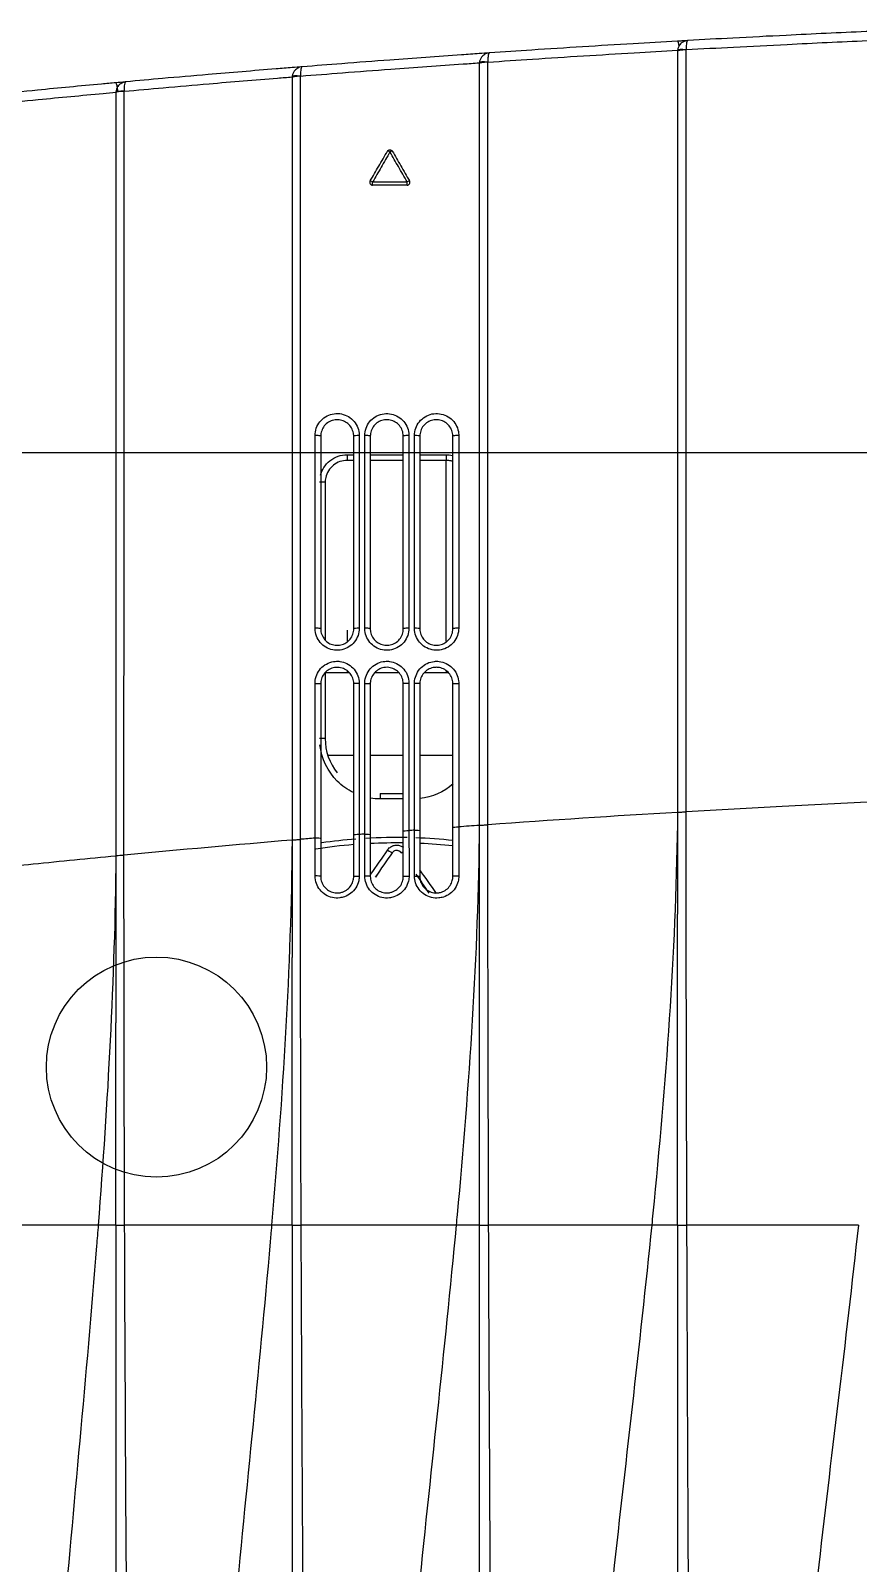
# Model space of a CAD drawing. Header units: millimetres. Extents: x 0 to 460316, y -63250 to 103204.
# Drawn here: x 222176 to 222251.2, y 90769.8 to 90909.1 of the extents above; entities that cross this region are included whole.
import ezdxf
from ezdxf.enums import TextEntityAlignment as Align

# ---------------------------------------------------------------- set-up
doc = ezdxf.new("R2010")
doc.units = ezdxf.units.MM
doc.header["$LTSCALE"] = 25
doc.linetypes.add('HIDDEN', pattern=[9.525, 6.35, -3.175])
for name, color, linetype in [('ac-Ref', 8, 'Continuous'), ('FORM(YOURNAME)-11', 1, 'Continuous'), ('도면층8', 8, 'Continuous')]:
    doc.layers.add(name, color=color, linetype=linetype)
doc.styles.add('YOURNAME', font='HY울릉도M.TTF')

# ---------------------------------------------------------------- blocks, each defined once
blk = doc.blocks.new('*U374')
at = {"color": 8}
for p, q in [((67.44, 103.1), (67.44, 106.1)), ((57.11, 105.5), (40.66, 105.5)), ((59.79, 105.5), (59.94, 105.5)), ((59.94, 103.51), (59.94, 105.68)), ((59.94, 99.02), (59.94, 101.18)), ((67.44, 98.6), (67.44, 101.6)), ((76.32, 101.41), (76.32, 101.41)), ((76.32, 100.59), (76.32, 100.59)), ((56.09, 96.5), (57.14, 96.5)), ((59.79, 96.5), (59.94, 96.5)), ((59.94, 94.5), (59.94, 96.69)), ((67.44, 94.76), (67.44, 97.1)), ((5.89, 91.5), (5.89, 91.5)), ((7.26, 75.5), (7.26, 75.5))]:
    blk.add_line(p, q, dxfattribs=at)
at = {"color": 1, "linetype": 'HIDDEN'}
blk.add_lwpolyline([(1479.94, 484.99), (1479.94, 14.99), (39.94, 14.99), (39.94, 484.99)], close=True, dxfattribs=at)
at = {"color": 8, "ltscale": 5}
blk.add_circle((95.79, 79.18), 10, dxfattribs=at)
at = {"color": 8}
for centre, start, end in [((15.4, 101.95), 0, 120), ((15.4, 98.81), 240, 0)]:
    blk.add_arc(centre, 0.25, start, end, dxfattribs=at)
at = {"color": 8, "extrusion": (0, 0, -1)}
blk.add_arc((-12.68, 100.38), 0.25, 300, 60, dxfattribs=at)
at = {"color": 8}
for centre, major_axis, ratio, start_param, end_param in [((3.49, 127.3), (0.096, 0.794), 0.175481, 1.613044, 3.142228), ((3.51, 127.3), (0, -0.8), 0.179084, 4.733363, 6.283185), ((4.61, 109.3), (0.081, 0.796), 0.16865, 1.619684, 3.142132), ((4.63, 109.3), (0, -0.8), 0.172581, 4.743891, 6.283185), ((38.46, 106.6), (0, -0.5), 0.120491, 4.644768, 6.283185), ((55.96, 106.6), (0, -0.5), 0.102549, 4.642806, 6.283185), ((40.16, 105.5), (-0.5, 0), 0.00112, 1.53589, 3.141593), ((77.46, 101), (70.96, 49.99), 0.017143, 1.522775, 1.553151), ((38.46, 102.6), (0, -0.5), 0.120705, 3.141593, 4.677658), ((55.96, 102.6), (0, -0.5), 0.103019, 3.141593, 4.676553), ((77.75, 100.59), (70.96, 49.48), 0.017199, 1.527422, 1.551665), ((78.31, 101), (70.25, 48.99), 0.017199, 1.535103, 1.559588), ((15.4, 101.95), (0.125, -0.217), 0.116328, 3.141593, 4.612423), ((15.4, 101.95), (-0.25, 0), 0.028883, 3.141593, 4.863098), ((38.46, 102.1), (0, -0.5), 0.120719, 4.68176, 6.283185), ((55.96, 102.1), (0, -0.5), 0.103065, 4.680761, 6.283185), ((12.68, 100.38), (0.125, -0.217), 0.126402, 3.141593, 4.620752), ((12.68, 100.38), (-0.125, -0.217), 0.14247, 4.775685, 6.283185), ((76.03, 100.18), (0.286, 0.41), 0.038088, 4.71878, 6.25314), ((76.03, 101.82), (-0.286, 0.41), 0.038088, 3.171638, 4.101454), ((77.75, 101.41), (-70.96, 49.48), 0.017199, 1.562687, 1.59367), ((78.31, 101), (-70.25, 48.99), 0.017199, 1.554496, 1.585784), ((71.44, 99.5), (-0.5, 0), 0.00112, 0, 1.53589), ((77.46, 101), (-70.96, 49.99), 0.017143, 1.563014, 1.594553), ((15.4, 98.81), (-0.125, -0.217), 0.132333, 4.784137, 6.283185), ((15.4, 98.81), (0.25, 0), 0.003959, 0, 1.721518), ((38.46, 98.1), (0, -0.5), 0.120738, 3.141593, 4.714524), ((38.46, 97.6), (0, -0.5), 0.120728, 4.718615, 6.283185), ((55.96, 98.1), (0, -0.5), 0.10333, 3.141593, 4.714382), ((55.96, 97.6), (0, 0.5), 0.10335, 1.576989, 3.141593), ((40.16, 96.5), (-0.5, 0), 0.00112, 1.53589, 3.141593), ((38.46, 93.6), (0, 0.5), 0.120552, 0, 1.609749), ((42.66, 94), (0, -0.5), 0.0349, 3.141593, 4.713595), ((55.96, 93.6), (0, -0.5), 0.103408, 3.141593, 4.75217), ((65.94, 94), (0, -0.5), 0.0349, 3.141593, 4.713595), ((5.87, 92.3), (0.067, 0.797), 0.161273, 1.629867, 3.14204), ((5.89, 92.3), (0, -0.8), 0.165536, 4.757669, 6.283185), ((7.25, 76.3), (0.052, 0.798), 0.150698, 1.642644, 3.141934), ((7.26, 76.3), (0, -0.8), 0.154906, 4.774382, 6.283185)]:
    blk.add_ellipse(centre, major_axis=major_axis, ratio=ratio, start_param=start_param, end_param=end_param, dxfattribs=at)
for points, degree, knots in [([(1.62, 145.5), (1.62, 145.5), (1.62, 145.5), (1.64, 144.87), (1.67, 144.25), (1.81, 141.21), (1.92, 138.79), (2.12, 134.75), (2.2, 133.14), (2.36, 130.16), (2.44, 128.8), (2.51, 127.44)], 3, [0, 0, 0, 0, 0.000003, 0.000003, 0.104408, 0.104408, 0.506463, 0.506463, 0.77438, 0.77438, 1, 1, 1, 1]), ([(3.34, 127.28), (3.26, 128.72), (3.18, 130.15), (3.02, 133.2), (2.94, 134.83), (2.74, 138.88), (2.62, 141.31), (2.49, 144.33), (2.46, 144.91), (2.44, 145.5), (2.44, 145.5), (2.44, 145.5)], 3, [0, 0, 0, 0, 0.235564, 0.235564, 0.502554, 0.502554, 0.903218, 0.903218, 0.999997, 0.999997, 1, 1, 1, 1]), ([(71.64, 145.5), (71.78, 142.34), (72.08, 136.27), (72.42, 130.19), (72.59, 127.29)], 3, [0, 0, 0, 0, 0.521593, 1, 1, 1, 1]), ([(110.14, 142.93), (110.14, 141.69), (110.14, 139.2), (110.14, 135.36), (110.14, 131.4), (110.14, 128.71), (110.14, 127.36)], 3, [0, 0, 0, 0, 0.240345, 0.487395, 0.740764, 1, 1, 1, 1]), ([(2.51, 127.44), (2.51, 127.44), (2.51, 127.44), (2.51, 127.43), (2.52, 127.41), (2.56, 127.38), (2.59, 127.37), (2.68, 127.34), (2.76, 127.32), (2.92, 127.3), (2.99, 127.29), (3.16, 127.28), (3.25, 127.28), (3.34, 127.28)], 3, [0, 0, 0, 0, 0.004615, 0.004615, 0.177178, 0.177178, 0.340689, 0.340689, 0.607806, 0.607806, 0.79476, 0.79476, 1, 1, 1, 1]), ([(2.51, 127.44), (2.51, 127.44), (2.51, 127.44), (2.52, 127.36), (2.53, 127.28), (2.58, 127.13), (2.61, 127.06), (2.71, 126.89), (2.79, 126.79), (2.96, 126.66), (3.03, 126.62), (3.2, 126.54), (3.3, 126.52), (3.39, 126.51)], 3, [0, 0, 0, 0, 0.004615, 0.004615, 0.177182, 0.177182, 0.340693, 0.340693, 0.607806, 0.607806, 0.794758, 0.794758, 1, 1, 1, 1]), ([(2.52, 127.44), (2.53, 127.26), (2.54, 127.08), (2.56, 126.76), (2.56, 126.63), (2.57, 126.5), (2.57, 126.5), (2.57, 126.5)], 3, [0, 0, 0, 0, 0.584735, 0.584735, 0.999937, 0.999937, 1, 1, 1, 1]), ([(72.59, 127.29), (61, 127.29), (49.43, 127.28), (26.34, 127.28), (14.81, 127.28), (3.37, 127.28)], 3, [0, 0, 0, 0, 0.5, 0.5, 1, 1, 1, 1]), ([(72.64, 126.5), (72.64, 126.52), (72.63, 126.57), (72.61, 126.88), (72.6, 127.15), (72.59, 127.29)], 3, [0, 0, 0, 0, 0.341178, 0.674287, 1, 1, 1, 1]), ([(192.78, 127.69), (179, 127.69), (165.23, 127.62), (137.68, 127.47), (123.9, 127.4), (110.14, 127.36)], 3, [0, 0, 0, 0, 0.5, 0.5, 1, 1, 1, 1]), ([(110.14, 126.5), (110.14, 126.53), (110.14, 126.59), (110.14, 126.97), (110.14, 127.24), (110.14, 127.36)], 3, [0, 0, 0, 0, 0.391478, 0.72506, 1, 1, 1, 1]), ([(2.57, 126.5), (2.57, 126.5), (2.57, 126.5), (2.65, 125.15), (2.72, 123.81), (2.89, 120.93), (2.99, 119.4), (3.18, 116.33), (3.28, 114.8), (3.46, 111.99), (3.55, 110.71), (3.63, 109.43)], 3, [0, 0, 0, 0, 0.000004, 0.000004, 0.237138, 0.237138, 0.506455, 0.506455, 0.775615, 0.775615, 1, 1, 1, 1]), ([(4.47, 109.28), (4.38, 110.63), (4.29, 111.98), (4.1, 114.87), (4, 116.41), (3.81, 119.5), (3.72, 121.04), (3.55, 123.89), (3.47, 125.2), (3.4, 126.51)], 3, [0, 0, 0, 0, 0.234873, 0.234873, 0.503118, 0.503118, 0.771519, 0.771519, 1, 1, 1, 1]), ([(3.51, 126.5), (14.94, 126.5), (26.45, 126.5), (49.51, 126.5), (61.07, 126.5), (72.64, 126.5)], 3, [0, 0, 0, 0, 0.5, 0.5, 1, 1, 1, 1]), ([(72.64, 126.5), (84.41, 126.39), (96.94, 125.47), (109.42, 124.23), (110.14, 124.16)], 3, [0, 0, 0, 0, 0.941987, 1, 1, 1, 1]), ([(110.14, 124.16), (110.14, 122.99), (110.14, 120.62), (110.14, 116.97), (110.14, 113.2), (110.14, 110.64), (110.14, 109.35)], 3, [0, 0, 0, 0, 0.239883, 0.486718, 0.740192, 1, 1, 1, 1]), ([(3.63, 109.43), (3.63, 109.43), (3.63, 109.43), (3.63, 109.41), (3.65, 109.4), (3.69, 109.37), (3.71, 109.35), (3.81, 109.32), (3.89, 109.3), (4.05, 109.29), (4.12, 109.28), (4.28, 109.27), (4.38, 109.27), (4.47, 109.28)], 3, [0, 0, 0, 0, 0.004597, 0.004597, 0.179593, 0.179593, 0.345083, 0.345083, 0.60954, 0.60954, 0.795855, 0.795855, 1, 1, 1, 1]), ([(3.63, 109.43), (3.63, 109.43), (3.63, 109.43), (3.64, 109.34), (3.66, 109.26), (3.7, 109.11), (3.74, 109.04), (3.84, 108.87), (3.93, 108.78), (4.09, 108.65), (4.17, 108.61), (4.34, 108.54), (4.43, 108.52), (4.53, 108.51)], 3, [0, 0, 0, 0, 0.004597, 0.004597, 0.179597, 0.179597, 0.345088, 0.345088, 0.609538, 0.609538, 0.795853, 0.795853, 1, 1, 1, 1]), ([(73.77, 109.28), (62.17, 109.28), (50.59, 109.28), (27.49, 109.27), (15.95, 109.27), (4.49, 109.27)], 3, [0, 0, 0, 0, 0.5, 0.5, 1, 1, 1, 1]), ([(73.83, 108.5), (73.82, 108.52), (73.82, 108.56), (73.79, 108.87), (73.78, 109.15), (73.77, 109.28)], 3, [0, 0, 0, 0, 0.336576, 0.66963, 1, 1, 1, 1]), ([(194.05, 109.71), (180.07, 109.71), (166.08, 109.64), (138.1, 109.48), (124.11, 109.4), (110.14, 109.35)], 3, [0, 0, 0, 0, 0.5, 0.5, 1, 1, 1, 1]), ([(110.14, 108.5), (110.14, 108.53), (110.14, 108.59), (110.14, 108.97), (110.14, 109.23), (110.14, 109.35)], 3, [0, 0, 0, 0, 0.391619, 0.725197, 1, 1, 1, 1]), ([(3.7, 108.5), (3.7, 108.5), (3.7, 108.5), (3.74, 107.97), (3.78, 107.43), (3.96, 104.72), (4.12, 102.54), (4.39, 98.91), (4.5, 97.46), (4.71, 94.81), (4.8, 93.61), (4.9, 92.42)], 3, [0, 0, 0, 0, 0.000004, 0.000004, 0.099857, 0.099857, 0.50649, 0.50649, 0.77742, 0.77742, 1, 1, 1, 1]), ([(5.74, 92.26), (5.64, 93.53), (5.54, 94.8), (5.33, 97.53), (5.22, 98.99), (4.95, 102.65), (4.79, 104.85), (4.61, 107.52), (4.57, 108.01), (4.54, 108.5), (4.54, 108.5), (4.54, 108.5)], 3, [0, 0, 0, 0, 0.233824, 0.233824, 0.504066, 0.504066, 0.909668, 0.909668, 0.999996, 0.999996, 1, 1, 1, 1]), ([(4.63, 108.5), (16.08, 108.5), (27.6, 108.5), (50.68, 108.5), (62.24, 108.5), (73.83, 108.5)], 3, [0, 0, 0, 0, 0.5, 0.5, 1, 1, 1, 1]), ([(73.83, 108.5), (85.61, 108.39), (97.74, 107.55), (109.83, 106.43), (110.14, 106.4)], 3, [0, 0, 0, 0, 0.974091, 1, 1, 1, 1]), ([(38.4, 102.61), (38.18, 102.61), (37.95, 102.65), (37.52, 102.81), (37.32, 102.92), (36.97, 103.2), (36.82, 103.38), (36.58, 103.77), (36.49, 103.98), (36.4, 104.42), (36.39, 104.66), (36.45, 105.1), (36.52, 105.32), (36.72, 105.72), (36.85, 105.91), (37.17, 106.22), (37.36, 106.35), (37.76, 106.54), (37.98, 106.6), (38.27, 106.63), (38.34, 106.63), (38.4, 106.63)], 3, [0, 0, 0, 0, 0.108501, 0.108501, 0.217078, 0.217078, 0.325752, 0.325752, 0.434077, 0.434077, 0.541746, 0.541746, 0.648671, 0.648671, 0.755015, 0.755015, 0.861181, 0.861181, 0.967704, 0.967704, 1, 1, 1, 1]), ([(38.46, 106.1), (38.41, 106.1), (38.36, 106.09), (38.15, 106.07), (37.98, 106.03), (37.68, 105.89), (37.54, 105.79), (37.3, 105.56), (37.2, 105.42), (37.05, 105.12), (37, 104.95), (36.96, 104.62), (36.96, 104.45), (37.03, 104.12), (37.1, 103.96), (37.28, 103.67), (37.39, 103.54), (37.65, 103.32), (37.81, 103.24), (38.12, 103.13), (38.3, 103.1), (38.46, 103.1)], 3, [0, 0, 0, 0, 0.032428, 0.032428, 0.139186, 0.139186, 0.24526, 0.24526, 0.35125, 0.35125, 0.457712, 0.457712, 0.565001, 0.565001, 0.673185, 0.673185, 0.782019, 0.782019, 0.891004, 0.891004, 1, 1, 1, 1]), ([(38.4, 106.63), (38.74, 106.63), (39.07, 106.63), (40.72, 106.63), (42.05, 106.63), (47.55, 106.63), (51.73, 106.63), (55.91, 106.63)], 3, [0, 0, 0, 0, 0.056756, 0.056756, 0.283781, 0.283781, 1, 1, 1, 1]), ([(40.15, 105.5), (40.15, 105.68), (40.17, 105.87), (40.21, 106.06), (40.22, 106.08), (40.22, 106.1)], 3, [0, 0, 0, 0, 0.90979, 0.90979, 1, 1, 1, 1]), ([(40.76, 106.1), (40.74, 106.05), (40.73, 105.99), (40.68, 105.79), (40.66, 105.65), (40.66, 105.5)], 3, [0, 0, 0, 0, 0.282022, 0.282022, 1, 1, 1, 1]), ([(55.91, 106.63), (56.14, 106.63), (56.37, 106.59), (56.79, 106.44), (56.99, 106.33), (57.35, 106.05), (57.5, 105.87), (57.74, 105.48), (57.82, 105.27), (57.92, 104.83), (57.93, 104.59), (57.87, 104.15), (57.8, 103.93), (57.6, 103.53), (57.47, 103.34), (57.15, 103.03), (56.96, 102.9), (56.56, 102.71), (56.34, 102.65), (56.05, 102.62), (55.98, 102.62), (55.91, 102.62)], 3, [0, 0, 0, 0, 0.108185, 0.108185, 0.216425, 0.216425, 0.325056, 0.325056, 0.433562, 0.433562, 0.541346, 0.541346, 0.64822, 0.64822, 0.754494, 0.754494, 0.860743, 0.860743, 0.967469, 0.967469, 1, 1, 1, 1]), ([(55.96, 103.1), (56.02, 103.1), (56.07, 103.1), (56.29, 103.12), (56.45, 103.17), (56.75, 103.31), (56.89, 103.41), (57.13, 103.64), (57.23, 103.78), (57.38, 104.08), (57.43, 104.24), (57.47, 104.58), (57.47, 104.75), (57.4, 105.08), (57.33, 105.24), (57.15, 105.53), (57.04, 105.66), (56.77, 105.87), (56.62, 105.96), (56.31, 106.07), (56.13, 106.1), (55.96, 106.1)], 3, [0, 0, 0, 0, 0.032628, 0.032628, 0.139536, 0.139536, 0.245702, 0.245702, 0.351641, 0.351641, 0.458067, 0.458067, 0.565498, 0.565498, 0.673919, 0.673919, 0.782769, 0.782769, 0.891417, 0.891417, 1, 1, 1, 1]), ([(60.92, 102.62), (60.84, 102.62), (60.76, 102.62), (60.46, 102.66), (60.24, 102.72), (59.84, 102.92), (59.65, 103.05), (59.33, 103.38), (59.2, 103.57), (59.01, 103.98), (58.95, 104.2), (58.91, 104.57), (58.91, 104.71), (58.95, 105.07), (59.02, 105.3), (59.21, 105.7), (59.35, 105.89), (59.66, 106.2), (59.85, 106.34), (60.25, 106.53), (60.47, 106.59), (60.76, 106.63), (60.84, 106.63), (60.92, 106.63)], 3, [0, 0, 0, 0, 0.036246, 0.036246, 0.144196, 0.144196, 0.252559, 0.252559, 0.361022, 0.361022, 0.469276, 0.469276, 0.536851, 0.536851, 0.643802, 0.643802, 0.750668, 0.750668, 0.857276, 0.857276, 0.963954, 0.963954, 1, 1, 1, 1]), ([(60.96, 106.1), (60.91, 106.1), (60.85, 106.09), (60.63, 106.07), (60.46, 106.02), (60.16, 105.88), (60.02, 105.78), (59.79, 105.54), (59.69, 105.4), (59.54, 105.1), (59.49, 104.93), (59.46, 104.66), (59.46, 104.55), (59.49, 104.28), (59.54, 104.11), (59.68, 103.81), (59.78, 103.67), (60.02, 103.42), (60.16, 103.32), (60.46, 103.18), (60.63, 103.13), (60.85, 103.1), (60.91, 103.1), (60.96, 103.1)], 3, [0, 0, 0, 0, 0.03612, 0.03612, 0.142967, 0.142967, 0.249485, 0.249485, 0.356064, 0.356064, 0.462661, 0.462661, 0.530041, 0.530041, 0.638131, 0.638131, 0.746663, 0.746663, 0.855313, 0.855313, 0.96366, 0.96366, 1, 1, 1, 1]), ([(60.92, 106.63), (61.25, 106.63), (61.58, 106.63), (63.24, 106.63), (64.57, 106.63), (68.58, 106.63), (71.27, 106.63), (73.96, 106.63), (73.96, 106.63), (73.96, 106.63)], 3, [0, 0, 0, 0, 0.076326, 0.076326, 0.381632, 0.381632, 0.999995, 0.999995, 1, 1, 1, 1]), ([(73.96, 106.63), (73.96, 106.63), (73.96, 106.63), (74.3, 106.63), (74.63, 106.63), (76.12, 106.63), (77.27, 106.64), (78.43, 106.64)], 3, [0, 0, 0, 0, 0.000013, 0.000013, 0.223182, 0.223182, 1, 1, 1, 1]), ([(78.43, 106.64), (78.59, 106.64), (78.76, 106.62), (79.14, 106.52), (79.35, 106.43), (79.72, 106.18), (79.89, 106.02), (80.16, 105.66), (80.27, 105.46), (80.38, 105.1), (80.41, 104.96), (80.44, 104.6), (80.43, 104.37), (80.32, 103.93), (80.23, 103.72), (79.98, 103.34), (79.83, 103.17), (79.47, 102.9), (79.27, 102.79), (78.86, 102.65), (78.64, 102.62), (78.43, 102.62)], 3, [0, 0, 0, 0, 0.077851, 0.077851, 0.185317, 0.185317, 0.293315, 0.293315, 0.401647, 0.401647, 0.469766, 0.469766, 0.577002, 0.577002, 0.684259, 0.684259, 0.791133, 0.791133, 0.897844, 0.897844, 1, 1, 1, 1]), ([(78.46, 103.1), (78.62, 103.1), (78.79, 103.12), (79.1, 103.23), (79.25, 103.31), (79.51, 103.51), (79.63, 103.64), (79.81, 103.92), (79.88, 104.08), (79.96, 104.4), (79.97, 104.57), (79.95, 104.85), (79.92, 104.95), (79.84, 105.22), (79.76, 105.37), (79.56, 105.64), (79.43, 105.76), (79.15, 105.94), (78.99, 106.01), (78.71, 106.08), (78.59, 106.1), (78.46, 106.1)], 3, [0, 0, 0, 0, 0.102245, 0.102245, 0.208882, 0.208882, 0.315495, 0.315495, 0.422426, 0.422426, 0.529438, 0.529438, 0.597522, 0.597522, 0.705987, 0.705987, 0.814273, 0.814273, 0.922037, 0.922037, 1, 1, 1, 1]), ([(110.14, 106.4), (110.14, 105.29), (110.14, 103.05), (110.14, 99.58), (110.14, 96), (110.14, 93.56), (110.14, 92.32)], 3, [0, 0, 0, 0, 0.238876, 0.485318, 0.739101, 1, 1, 1, 1]), ([(40.66, 105.5), (40.66, 105.17), (40.66, 104.83), (40.66, 104.03), (40.66, 103.57), (40.66, 103.1)], 3, [0, 0, 0, 0, 0.416195, 0.416195, 1, 1, 1, 1]), ([(12.56, 100.6), (13, 100.85), (13.44, 101.11), (14.35, 101.63), (14.81, 101.9), (15.27, 102.16)], 3, [0, 0, 0, 0, 0.489286, 0.489286, 1, 1, 1, 1]), ([(15.36, 101.96), (14.9, 101.69), (14.43, 101.42), (13.53, 100.9), (13.09, 100.64), (12.64, 100.39)], 3, [0, 0, 0, 0, 0.510714, 0.510714, 1, 1, 1, 1]), ([(15.36, 98.82), (15.36, 99.34), (15.36, 99.86), (15.36, 100.91), (15.36, 101.43), (15.36, 101.96)], 3, [0, 0, 0, 0, 0.50116, 0.50116, 1, 1, 1, 1]), ([(15.65, 101.95), (15.65, 101.43), (15.65, 100.91), (15.65, 99.86), (15.65, 99.34), (15.65, 98.81)], 3, [0, 0, 0, 0, 0.498839, 0.498839, 1, 1, 1, 1]), ([(38.4, 98.1), (38.18, 98.1), (37.95, 98.14), (37.53, 98.29), (37.32, 98.4), (36.97, 98.68), (36.82, 98.86), (36.58, 99.24), (36.5, 99.46), (36.4, 99.9), (36.39, 100.13), (36.45, 100.57), (36.51, 100.79), (36.71, 101.19), (36.84, 101.38), (37.16, 101.69), (37.35, 101.82), (37.75, 102.02), (37.97, 102.08), (38.26, 102.11), (38.33, 102.11), (38.4, 102.11)], 3, [0, 0, 0, 0, 0.108286, 0.108286, 0.21667, 0.21667, 0.324851, 0.324851, 0.432489, 0.432489, 0.539562, 0.539562, 0.646218, 0.646218, 0.752731, 0.752731, 0.859444, 0.859444, 0.966684, 0.966684, 1, 1, 1, 1]), ([(55.91, 102.62), (55.58, 102.62), (55.25, 102.62), (53.59, 102.62), (52.27, 102.62), (46.76, 102.62), (42.58, 102.61), (38.4, 102.61)], 3, [0, 0, 0, 0, 0.056754, 0.056754, 0.283773, 0.283773, 1, 1, 1, 1]), ([(38.4, 102.11), (38.74, 102.11), (39.07, 102.11), (40.72, 102.11), (42.05, 102.11), (47.55, 102.11), (51.73, 102.11), (55.91, 102.11)], 3, [0, 0, 0, 0, 0.056754, 0.056754, 0.283772, 0.283772, 1, 1, 1, 1]), ([(55.91, 102.11), (56.14, 102.11), (56.37, 102.07), (56.79, 101.92), (56.99, 101.81), (57.34, 101.53), (57.5, 101.35), (57.73, 100.97), (57.82, 100.75), (57.92, 100.31), (57.93, 100.08), (57.87, 99.64), (57.81, 99.42), (57.61, 99.02), (57.48, 98.83), (57.16, 98.52), (56.97, 98.39), (56.57, 98.19), (56.35, 98.13), (56.05, 98.1), (55.98, 98.1), (55.91, 98.1)], 3, [0, 0, 0, 0, 0.108108, 0.108108, 0.216298, 0.216298, 0.324535, 0.324535, 0.432347, 0.432347, 0.539476, 0.539476, 0.646052, 0.646052, 0.752517, 0.752517, 0.859336, 0.859336, 0.966737, 0.966737, 1, 1, 1, 1]), ([(60.92, 98.1), (60.83, 98.1), (60.75, 98.1), (60.44, 98.14), (60.22, 98.21), (59.82, 98.41), (59.63, 98.55), (59.32, 98.88), (59.19, 99.07), (59, 99.48), (58.94, 99.7), (58.91, 100.07), (58.91, 100.21), (58.96, 100.57), (59.02, 100.79), (59.22, 101.19), (59.35, 101.38), (59.67, 101.69), (59.86, 101.83), (60.26, 102.02), (60.49, 102.08), (60.78, 102.11), (60.85, 102.11), (60.92, 102.11)], 3, [0, 0, 0, 0, 0.03981, 0.03981, 0.148007, 0.148007, 0.256203, 0.256203, 0.364183, 0.364183, 0.471842, 0.471842, 0.538525, 0.538525, 0.645662, 0.645662, 0.752693, 0.752693, 0.859719, 0.859719, 0.967018, 0.967018, 1, 1, 1, 1]), ([(74.26, 102.62), (74.26, 102.62), (74.26, 102.62), (73.93, 102.62), (73.6, 102.62), (71.94, 102.62), (70.61, 102.62), (66.49, 102.62), (63.7, 102.62), (60.92, 102.62)], 3, [0, 0, 0, 0, 0.000004, 0.000004, 0.074608, 0.074608, 0.373021, 0.373021, 1, 1, 1, 1]), ([(60.92, 102.11), (61.25, 102.11), (61.58, 102.11), (63.24, 102.11), (64.57, 102.11), (68.69, 102.11), (71.5, 102.11), (74.3, 102.11), (74.3, 102.11), (74.3, 102.11)], 3, [0, 0, 0, 0, 0.074389, 0.074389, 0.371944, 0.371944, 0.999996, 0.999996, 1, 1, 1, 1]), ([(78.43, 102.62), (78.1, 102.62), (77.76, 102.62), (76.37, 102.62), (75.32, 102.62), (74.26, 102.62), (74.26, 102.62), (74.26, 102.62)], 3, [0, 0, 0, 0, 0.239348, 0.239348, 0.999986, 0.999986, 1, 1, 1, 1]), ([(74.3, 102.11), (74.3, 102.11), (74.3, 102.11), (74.63, 102.11), (74.97, 102.11), (76.34, 102.12), (77.38, 102.12), (78.43, 102.12)], 3, [0, 0, 0, 0, 0.000014, 0.000014, 0.241602, 0.241602, 1, 1, 1, 1]), ([(78.43, 102.12), (78.58, 102.12), (78.74, 102.1), (79.11, 102.01), (79.32, 101.92), (79.7, 101.68), (79.87, 101.52), (80.14, 101.16), (80.25, 100.96), (80.37, 100.61), (80.4, 100.47), (80.44, 100.11), (80.43, 99.88), (80.33, 99.44), (80.24, 99.23), (80, 98.85), (79.85, 98.68), (79.5, 98.4), (79.3, 98.29), (78.88, 98.14), (78.65, 98.1), (78.43, 98.1)], 3, [0, 0, 0, 0, 0.073729, 0.073729, 0.181483, 0.181483, 0.289444, 0.289444, 0.397393, 0.397393, 0.464668, 0.464668, 0.571754, 0.571754, 0.678827, 0.678827, 0.785803, 0.785803, 0.892946, 0.892946, 1, 1, 1, 1]), ([(12.64, 100.39), (13.1, 100.12), (13.57, 99.85), (14.47, 99.33), (14.91, 99.07), (15.36, 98.82)], 3, [0, 0, 0, 0, 0.510078, 0.510078, 1, 1, 1, 1]), ([(38.46, 101.6), (38.41, 101.6), (38.36, 101.59), (38.14, 101.57), (37.98, 101.53), (37.67, 101.38), (37.53, 101.28), (37.29, 101.05), (37.19, 100.91), (37.05, 100.61), (37, 100.45), (36.96, 100.12), (36.96, 99.94), (37.03, 99.61), (37.1, 99.45), (37.28, 99.17), (37.39, 99.04), (37.65, 98.82), (37.81, 98.74), (38.12, 98.63), (38.3, 98.6), (38.46, 98.6)], 3, [0, 0, 0, 0, 0.033474, 0.033474, 0.14108, 0.14108, 0.247873, 0.247873, 0.354169, 0.354169, 0.460411, 0.460411, 0.567043, 0.567043, 0.674393, 0.674393, 0.782562, 0.782562, 0.891233, 0.891233, 1, 1, 1, 1]), ([(40.15, 98.6), (40.15, 99.56), (40.15, 100.53), (40.15, 101.53), (40.15, 101.56), (40.15, 101.6)], 3, [0, 0, 0, 0, 0.967399, 0.967399, 1, 1, 1, 1]), ([(40.66, 101.6), (40.66, 101.23), (40.66, 100.87), (40.66, 99.87), (40.66, 99.23), (40.66, 98.6)], 3, [0, 0, 0, 0, 0.365767, 0.365767, 1, 1, 1, 1]), ([(55.96, 98.6), (56.02, 98.6), (56.07, 98.6), (56.29, 98.62), (56.46, 98.67), (56.76, 98.81), (56.9, 98.91), (57.14, 99.15), (57.24, 99.28), (57.38, 99.58), (57.43, 99.75), (57.47, 100.08), (57.47, 100.25), (57.39, 100.58), (57.33, 100.74), (57.15, 101.03), (57.04, 101.16), (56.77, 101.37), (56.62, 101.46), (56.3, 101.57), (56.13, 101.6), (55.96, 101.6)], 3, [0, 0, 0, 0, 0.033385, 0.033385, 0.141099, 0.141099, 0.248011, 0.248011, 0.354289, 0.354289, 0.460473, 0.460473, 0.56718, 0.56718, 0.674743, 0.674743, 0.783016, 0.783016, 0.891497, 0.891497, 1, 1, 1, 1]), ([(60.96, 101.6), (60.91, 101.6), (60.86, 101.59), (60.64, 101.57), (60.48, 101.53), (60.17, 101.38), (60.03, 101.28), (59.79, 101.05), (59.69, 100.91), (59.55, 100.61), (59.5, 100.44), (59.46, 100.17), (59.46, 100.07), (59.49, 99.8), (59.53, 99.63), (59.67, 99.32), (59.77, 99.18), (60, 98.94), (60.14, 98.83), (60.44, 98.68), (60.61, 98.63), (60.84, 98.6), (60.9, 98.6), (60.96, 98.6)], 3, [0, 0, 0, 0, 0.03307, 0.03307, 0.140669, 0.140669, 0.24776, 0.24776, 0.354618, 0.354618, 0.461426, 0.461426, 0.527881, 0.527881, 0.635258, 0.635258, 0.743152, 0.743152, 0.851512, 0.851512, 0.960069, 0.960069, 1, 1, 1, 1]), ([(70.94, 99.5), (70.94, 99.83), (70.94, 100.17), (70.94, 100.87), (70.94, 101.23), (70.94, 101.6)], 3, [0, 0, 0, 0, 0.476796, 0.476796, 1, 1, 1, 1]), ([(71.42, 101.6), (71.42, 101.56), (71.42, 101.53), (71.42, 100.83), (71.42, 100.17), (71.42, 99.5)], 3, [0, 0, 0, 0, 0.046661, 0.046661, 1, 1, 1, 1]), ([(76.05, 100.17), (75.99, 100.22), (75.93, 100.27), (75.8, 100.41), (75.74, 100.51), (75.65, 100.72), (75.63, 100.83), (75.62, 101.02), (75.62, 101.09), (75.65, 101.27), (75.69, 101.38), (75.77, 101.52), (75.79, 101.57), (75.82, 101.61)], 3, [0, 0, 0, 0, 0.145885, 0.145885, 0.355443, 0.355443, 0.565518, 0.565518, 0.695707, 0.695707, 0.906755, 0.906755, 1, 1, 1, 1]), ([(76.32, 101.41), (76.3, 101.4), (76.28, 101.38), (76.23, 101.33), (76.19, 101.29), (76.14, 101.19), (76.12, 101.13), (76.1, 101.04), (76.1, 101.01), (76.11, 100.92), (76.12, 100.86), (76.16, 100.76), (76.19, 100.71), (76.26, 100.64), (76.29, 100.61), (76.32, 100.59)], 3, [0, 0, 0, 0, 0.066277, 0.066277, 0.243538, 0.243538, 0.419249, 0.419249, 0.527308, 0.527308, 0.701967, 0.701967, 0.877213, 0.877213, 1, 1, 1, 1]), ([(76.32, 101.41), (76.27, 101.38), (76.23, 101.34), (76.17, 101.25), (76.14, 101.19), (76.11, 101.09), (76.1, 101.03), (76.11, 100.92), (76.12, 100.86), (76.16, 100.76), (76.19, 100.71), (76.26, 100.64), (76.29, 100.61), (76.32, 100.59)], 3, [0, 0, 0, 0, 0.175877, 0.175877, 0.351794, 0.351794, 0.527146, 0.527146, 0.701996, 0.701996, 0.876911, 0.876911, 1, 1, 1, 1]), ([(78.46, 98.6), (78.63, 98.6), (78.8, 98.63), (79.12, 98.74), (79.27, 98.82), (79.53, 99.03), (79.64, 99.16), (79.82, 99.44), (79.89, 99.6), (79.96, 99.92), (79.97, 100.1), (79.94, 100.37), (79.92, 100.47), (79.83, 100.73), (79.75, 100.89), (79.54, 101.15), (79.42, 101.27), (79.13, 101.45), (78.97, 101.52), (78.7, 101.58), (78.58, 101.6), (78.46, 101.6)], 3, [0, 0, 0, 0, 0.107278, 0.107278, 0.214509, 0.214509, 0.321349, 0.321349, 0.428125, 0.428125, 0.534902, 0.534902, 0.602044, 0.602044, 0.709956, 0.709956, 0.818084, 0.818084, 0.926117, 0.926117, 1, 1, 1, 1]), ([(15.27, 98.6), (14.83, 98.85), (14.38, 99.11), (13.48, 99.63), (13.02, 99.9), (12.56, 100.16)], 3, [0, 0, 0, 0, 0.489926, 0.489926, 1, 1, 1, 1]), ([(38.4, 93.58), (38.18, 93.58), (37.95, 93.62), (37.53, 93.77), (37.33, 93.88), (36.98, 94.16), (36.82, 94.34), (36.59, 94.72), (36.5, 94.93), (36.4, 95.37), (36.39, 95.6), (36.44, 96.04), (36.51, 96.26), (36.7, 96.67), (36.84, 96.85), (37.15, 97.17), (37.34, 97.3), (37.74, 97.49), (37.97, 97.56), (38.26, 97.59), (38.33, 97.59), (38.4, 97.59)], 3, [0, 0, 0, 0, 0.107882, 0.107882, 0.215881, 0.215881, 0.323448, 0.323448, 0.430427, 0.430427, 0.537061, 0.537061, 0.643664, 0.643664, 0.750524, 0.750524, 0.857857, 0.857857, 0.965748, 0.965748, 1, 1, 1, 1]), ([(55.91, 98.1), (55.58, 98.1), (55.25, 98.1), (53.59, 98.1), (52.27, 98.1), (46.76, 98.1), (42.58, 98.1), (38.4, 98.1)], 3, [0, 0, 0, 0, 0.056754, 0.056754, 0.28377, 0.28377, 1, 1, 1, 1]), ([(38.4, 97.59), (38.74, 97.59), (39.07, 97.59), (40.72, 97.59), (42.05, 97.59), (47.55, 97.59), (51.73, 97.59), (55.91, 97.59)], 3, [0, 0, 0, 0, 0.056754, 0.056754, 0.283771, 0.283771, 1, 1, 1, 1]), ([(55.91, 97.59), (56.14, 97.59), (56.37, 97.56), (56.79, 97.41), (56.99, 97.29), (57.34, 97.01), (57.5, 96.84), (57.73, 96.45), (57.82, 96.24), (57.92, 95.8), (57.93, 95.57), (57.87, 95.13), (57.81, 94.91), (57.62, 94.51), (57.48, 94.32), (57.17, 94), (56.98, 93.87), (56.57, 93.68), (56.35, 93.61), (56.06, 93.58), (55.98, 93.58), (55.91, 93.58)], 3, [0, 0, 0, 0, 0.10783, 0.10783, 0.215762, 0.215762, 0.323471, 0.323471, 0.430614, 0.430614, 0.537253, 0.537253, 0.64376, 0.64376, 0.750608, 0.750608, 0.858075, 0.858075, 0.966084, 0.966084, 1, 1, 1, 1]), ([(60.92, 93.58), (60.82, 93.58), (60.73, 93.58), (60.42, 93.63), (60.2, 93.7), (59.8, 93.91), (59.61, 94.04), (59.31, 94.37), (59.18, 94.57), (59, 94.98), (58.94, 95.2), (58.91, 95.56), (58.91, 95.7), (58.96, 96.06), (59.03, 96.28), (59.23, 96.68), (59.36, 96.87), (59.68, 97.18), (59.87, 97.31), (60.28, 97.5), (60.5, 97.56), (60.79, 97.59), (60.85, 97.59), (60.92, 97.59)], 3, [0, 0, 0, 0, 0.043237, 0.043237, 0.151417, 0.151417, 0.259221, 0.259221, 0.366628, 0.366628, 0.473779, 0.473779, 0.539795, 0.539795, 0.647301, 0.647301, 0.754686, 0.754686, 0.862228, 0.862228, 0.97008, 0.97008, 1, 1, 1, 1]), ([(74.62, 98.1), (74.62, 98.1), (74.62, 98.1), (74.28, 98.1), (73.95, 98.1), (72.29, 98.1), (70.96, 98.1), (66.73, 98.1), (63.82, 98.1), (60.92, 98.1)], 3, [0, 0, 0, 0, 0.000004, 0.000004, 0.072684, 0.072684, 0.363403, 0.363403, 1, 1, 1, 1]), ([(60.92, 97.59), (61.25, 97.59), (61.58, 97.59), (63.24, 97.59), (64.56, 97.59), (68.81, 97.59), (71.73, 97.6), (74.66, 97.6), (74.66, 97.6), (74.66, 97.6)], 3, [0, 0, 0, 0, 0.072467, 0.072467, 0.362336, 0.362336, 0.999996, 0.999996, 1, 1, 1, 1]), ([(78.43, 98.1), (78.09, 98.1), (77.76, 98.1), (76.49, 98.1), (75.55, 98.1), (74.62, 98.1), (74.62, 98.1), (74.62, 98.1)], 3, [0, 0, 0, 0, 0.261588, 0.261588, 0.999984, 0.999984, 1, 1, 1, 1]), ([(74.66, 97.6), (74.66, 97.6), (74.66, 97.6), (74.99, 97.6), (75.32, 97.6), (76.58, 97.6), (77.5, 97.6), (78.43, 97.6)], 3, [0, 0, 0, 0, 0.000016, 0.000016, 0.264399, 0.264399, 1, 1, 1, 1]), ([(78.43, 97.6), (78.57, 97.6), (78.72, 97.58), (79.09, 97.5), (79.3, 97.41), (79.68, 97.17), (79.85, 97.01), (80.13, 96.66), (80.24, 96.46), (80.36, 96.11), (80.39, 95.97), (80.44, 95.61), (80.43, 95.38), (80.33, 94.94), (80.25, 94.73), (80.01, 94.35), (79.86, 94.18), (79.52, 93.89), (79.32, 93.78), (78.89, 93.62), (78.66, 93.58), (78.42, 93.58)], 3, [0, 0, 0, 0, 0.070469, 0.070469, 0.178273, 0.178273, 0.285981, 0.285981, 0.393451, 0.393451, 0.45984, 0.45984, 0.56702, 0.56702, 0.674158, 0.674158, 0.781457, 0.781457, 0.889124, 0.889124, 1, 1, 1, 1]), ([(38.46, 97.1), (38.41, 97.1), (38.36, 97.09), (38.14, 97.07), (37.97, 97.02), (37.67, 96.88), (37.53, 96.78), (37.29, 96.54), (37.19, 96.4), (37.04, 96.1), (36.99, 95.94), (36.96, 95.61), (36.96, 95.44), (37.04, 95.11), (37.1, 94.95), (37.28, 94.66), (37.39, 94.53), (37.66, 94.32), (37.81, 94.24), (38.13, 94.13), (38.3, 94.1), (38.46, 94.1)], 3, [0, 0, 0, 0, 0.034419, 0.034419, 0.142762, 0.142762, 0.250327, 0.250327, 0.357125, 0.357125, 0.463407, 0.463407, 0.569594, 0.569594, 0.676176, 0.676176, 0.783568, 0.783568, 0.891704, 0.891704, 1, 1, 1, 1]), ([(42, 94.08), (41.76, 94.15), (41.53, 94.25), (41.08, 94.53), (40.87, 94.72), (40.52, 95.16), (40.38, 95.41), (40.2, 95.94), (40.15, 96.22), (40.15, 96.5)], 3, [0, 0, 0, 0, 0.228215, 0.228215, 0.485519, 0.485519, 0.742758, 0.742758, 1, 1, 1, 1]), ([(40.66, 96.5), (40.66, 96.28), (40.7, 96.05), (40.85, 95.63), (40.96, 95.43), (41.24, 95.08), (41.41, 94.92), (41.79, 94.69), (42.01, 94.6), (42.37, 94.52), (42.52, 94.5), (42.66, 94.5)], 3, [0, 0, 0, 0, 0.214742, 0.214742, 0.429493, 0.429493, 0.644321, 0.644321, 0.859295, 0.859295, 1, 1, 1, 1]), ([(55.96, 94.1), (56.02, 94.1), (56.07, 94.1), (56.29, 94.12), (56.46, 94.17), (56.76, 94.32), (56.9, 94.42), (57.14, 94.65), (57.24, 94.79), (57.39, 95.09), (57.43, 95.26), (57.47, 95.59), (57.47, 95.76), (57.39, 96.08), (57.33, 96.24), (57.15, 96.53), (57.04, 96.66), (56.77, 96.87), (56.62, 96.96), (56.3, 97.07), (56.13, 97.1), (55.96, 97.1)], 3, [0, 0, 0, 0, 0.034044, 0.034044, 0.142449, 0.142449, 0.250168, 0.250168, 0.356996, 0.356996, 0.463211, 0.463211, 0.569418, 0.569418, 0.67619, 0.67619, 0.783761, 0.783761, 0.891835, 0.891835, 1, 1, 1, 1]), ([(60.96, 97.1), (60.92, 97.1), (60.87, 97.1), (60.66, 97.07), (60.49, 97.03), (60.18, 96.89), (60.04, 96.79), (59.8, 96.56), (59.7, 96.42), (59.55, 96.12), (59.5, 95.95), (59.47, 95.68), (59.46, 95.58), (59.48, 95.31), (59.53, 95.14), (59.66, 94.84), (59.76, 94.69), (59.99, 94.45), (60.13, 94.34), (60.43, 94.19), (60.59, 94.13), (60.83, 94.1), (60.9, 94.1), (60.96, 94.1)], 3, [0, 0, 0, 0, 0.029999, 0.029999, 0.138229, 0.138229, 0.245973, 0.245973, 0.35332, 0.35332, 0.460576, 0.460576, 0.526373, 0.526373, 0.633179, 0.633179, 0.740371, 0.740371, 0.848192, 0.848192, 0.95664, 0.95664, 1, 1, 1, 1]), ([(70.85, 97.07), (70.59, 96.53), (70.23, 96.03), (68.93, 94.73), (67.75, 94.17), (66.5, 94.03)], 3, [0, 0, 0, 0, 0.32606, 0.32606, 1, 1, 1, 1]), ([(78.46, 94.1), (78.47, 94.1), (78.47, 94.1), (78.65, 94.1), (78.82, 94.13), (79.13, 94.24), (79.28, 94.33), (79.54, 94.54), (79.66, 94.67), (79.83, 94.96), (79.89, 95.12), (79.97, 95.44), (79.97, 95.62), (79.94, 95.89), (79.92, 95.99), (79.83, 96.25), (79.74, 96.4), (79.53, 96.66), (79.4, 96.78), (79.12, 96.96), (78.96, 97.02), (78.69, 97.08), (78.58, 97.1), (78.46, 97.1)], 3, [0, 0, 0, 0, 0.002854, 0.002854, 0.111107, 0.111107, 0.219012, 0.219012, 0.32633, 0.32633, 0.433264, 0.433264, 0.540124, 0.540124, 0.606323, 0.606323, 0.713618, 0.713618, 0.821361, 0.821361, 0.929377, 0.929377, 1, 1, 1, 1]), ([(55.91, 93.58), (55.58, 93.58), (55.25, 93.58), (53.59, 93.58), (52.27, 93.58), (46.76, 93.58), (42.58, 93.58), (38.4, 93.58)], 3, [0, 0, 0, 0, 0.056755, 0.056755, 0.283775, 0.283775, 1, 1, 1, 1]), ([(74.98, 93.58), (74.98, 93.58), (74.98, 93.58), (74.65, 93.58), (74.32, 93.58), (72.66, 93.58), (71.33, 93.58), (66.97, 93.58), (63.94, 93.58), (60.92, 93.58)], 3, [0, 0, 0, 0, 0.000004, 0.000004, 0.070781, 0.070781, 0.353888, 0.353888, 1, 1, 1, 1]), ([(78.42, 93.58), (78.09, 93.58), (77.76, 93.58), (76.61, 93.58), (75.8, 93.58), (74.98, 93.58), (74.98, 93.58), (74.98, 93.58)], 3, [0, 0, 0, 0, 0.289659, 0.289659, 0.999983, 0.999983, 1, 1, 1, 1]), ([(4.9, 92.42), (4.9, 92.42), (4.9, 92.42), (4.9, 92.4), (4.91, 92.38), (4.95, 92.35), (4.98, 92.34), (5.08, 92.3), (5.16, 92.29), (5.31, 92.27), (5.39, 92.26), (5.55, 92.26), (5.65, 92.26), (5.74, 92.26)], 3, [0, 0, 0, 0, 0.004579, 0.004579, 0.181838, 0.181838, 0.349144, 0.349144, 0.6109, 0.6109, 0.796796, 0.796796, 1, 1, 1, 1]), ([(4.9, 92.42), (4.9, 92.42), (4.9, 92.42), (4.9, 92.33), (4.92, 92.25), (4.97, 92.1), (5.01, 92.03), (5.11, 91.86), (5.2, 91.77), (5.37, 91.64), (5.45, 91.6), (5.62, 91.53), (5.71, 91.51), (5.81, 91.5)], 3, [0, 0, 0, 0, 0.004579, 0.004579, 0.181841, 0.181841, 0.349149, 0.349149, 0.610898, 0.610898, 0.796793, 0.796793, 1, 1, 1, 1]), ([(75.09, 92.26), (69.32, 92.26), (63.54, 92.26), (51.83, 92.26), (45.9, 92.26), (33.39, 92.26), (26.81, 92.26), (15.41, 92.26), (10.58, 92.26), (5.76, 92.26)], 3, [0, 0, 0, 0, 0.249054, 0.249054, 0.505367, 0.505367, 0.790188, 0.790188, 1, 1, 1, 1]), ([(75.16, 91.5), (75.16, 91.52), (75.15, 91.56), (75.13, 91.86), (75.11, 92.13), (75.09, 92.26)], 3, [0, 0, 0, 0, 0.333195, 0.666203, 1, 1, 1, 1]), ([(195.5, 92.71), (181.27, 92.71), (167.04, 92.63), (138.58, 92.46), (124.35, 92.38), (110.14, 92.32)], 3, [0, 0, 0, 0, 0.5, 0.5, 1, 1, 1, 1]), ([(110.14, 91.5), (110.14, 91.53), (110.14, 91.59), (110.14, 91.95), (110.14, 92.21), (110.14, 92.32)], 3, [0, 0, 0, 0, 0.392153, 0.725723, 1, 1, 1, 1]), ([(4.97, 91.5), (4.97, 91.5), (4.97, 91.5), (5.01, 91.01), (5.05, 90.53), (5.26, 87.99), (5.43, 85.92), (5.72, 82.49), (5.84, 81.11), (6.06, 78.63), (6.16, 77.52), (6.26, 76.41)], 3, [0, 0, 0, 0, 0.000004, 0.000004, 0.096735, 0.096735, 0.506429, 0.506429, 0.779373, 0.779373, 1, 1, 1, 1]), ([(7.12, 76.25), (7.02, 77.43), (6.91, 78.61), (6.68, 81.18), (6.56, 82.57), (6.26, 86.03), (6.09, 88.11), (5.89, 90.62), (5.85, 91.06), (5.82, 91.5), (5.82, 91.5), (5.82, 91.5)], 3, [0, 0, 0, 0, 0.232545, 0.232545, 0.504897, 0.504897, 0.913704, 0.913704, 0.999996, 0.999996, 1, 1, 1, 1]), ([(5.89, 91.5), (10.7, 91.5), (15.53, 91.5), (26.92, 91.5), (33.49, 91.5), (45.99, 91.5), (51.92, 91.5), (63.62, 91.5), (69.39, 91.5), (75.16, 91.5)], 3, [0, 0, 0, 0, 0.20974, 0.20974, 0.494552, 0.494552, 0.750903, 0.750903, 1, 1, 1, 1]), ([(110.14, 89.64), (110.28, 89.63), (122.22, 88.6), (134.11, 87.33), (145.88, 86.24)], 3, [0, 0, 0, 0, 0.011752, 1, 1, 1, 1]), ([(110.14, 89.64), (110.14, 88.59), (110.14, 86.45), (110.14, 83.16), (110.14, 79.76), (110.14, 77.46), (110.14, 76.29)], 3, [0, 0, 0, 0, 0.238679, 0.484981, 0.738792, 1, 1, 1, 1]), ([(197.06, 76.7), (182.57, 76.7), (168.08, 76.61), (139.1, 76.43), (124.61, 76.34), (110.14, 76.29)], 3, [0, 0, 0, 0, 0.5, 0.5, 1, 1, 1, 1]), ([(6.26, 76.41), (6.26, 76.41), (6.26, 76.41), (6.27, 76.4), (6.27, 76.4), (6.27, 76.38), (6.28, 76.37), (6.32, 76.34), (6.36, 76.32), (6.45, 76.29), (6.53, 76.27), (6.69, 76.25), (6.77, 76.25), (6.94, 76.24), (7.03, 76.25), (7.12, 76.25)], 3, [0, 0, 0, 0, 0.004554, 0.004554, 0.044272, 0.044272, 0.184889, 0.184889, 0.355045, 0.355045, 0.613023, 0.613023, 0.798214, 0.798214, 1, 1, 1, 1]), ([(6.26, 76.41), (6.26, 76.41), (6.27, 76.41), (6.27, 76.38), (6.27, 76.37), (6.28, 76.28), (6.3, 76.22), (6.35, 76.08), (6.39, 76.01), (6.5, 75.84), (6.58, 75.75), (6.75, 75.63), (6.83, 75.59), (7, 75.53), (7.1, 75.51), (7.2, 75.5)], 3, [0, 0, 0, 0, 0.004555, 0.004555, 0.044275, 0.044275, 0.184893, 0.184893, 0.355049, 0.355049, 0.61302, 0.61302, 0.79821, 0.79821, 1, 1, 1, 1]), ([(6.35, 75.5), (6.35, 75.5), (6.35, 75.5), (6.39, 75.06), (6.43, 74.63), (6.65, 72.25), (6.83, 70.31), (7.15, 67.07), (7.27, 65.77), (7.5, 63.45), (7.61, 62.43), (7.71, 61.4)], 3, [0, 0, 0, 0, 0.000004, 0.000004, 0.093122, 0.093122, 0.506225, 0.506225, 0.781415, 0.781415, 1, 1, 1, 1]), ([(8.58, 61.24), (8.47, 62.33), (8.36, 63.43), (8.12, 65.84), (8, 67.14), (7.68, 70.41), (7.5, 72.38), (7.28, 74.72), (7.24, 75.11), (7.21, 75.5), (7.21, 75.5), (7.21, 75.5)], 3, [0, 0, 0, 0, 0.231179, 0.231179, 0.505815, 0.505815, 0.918087, 0.918087, 0.999996, 0.999996, 1, 1, 1, 1]), ([(7.26, 75.5), (23.13, 75.5), (41.41, 75.5), (58.56, 75.5), (76.61, 75.5)], 2, [0, 0, 0, 0.492905, 0.492905, 1, 1, 1]), ([(76.54, 76.23), (76.55, 76.1), (76.57, 75.84), (76.6, 75.56), (76.61, 75.52), (76.61, 75.5)], 3, [0, 0, 0, 0, 0.336886, 0.669865, 1, 1, 1, 1]), ([(76.61, 75.5), (76.85, 73), (77.33, 68.21), (77.82, 63.45), (78.06, 61.2)], 3, [0, 0, 0, 0, 0.524499, 1, 1, 1, 1]), ([(110.14, 75.5), (110.14, 75.53), (110.14, 75.59), (110.14, 75.93), (110.14, 76.18), (110.14, 76.29)], 3, [0, 0, 0, 0, 0.394601, 0.728178, 1, 1, 1, 1]), ([(110.14, 73.89), (110.77, 73.84), (123.22, 72.86), (135.63, 71.64), (147.42, 70.63)], 3, [0, 0, 0, 0, 0.050839, 1, 1, 1, 1]), ([(110.14, 73.89), (110.14, 72.89), (110.14, 70.85), (110.14, 67.73), (110.14, 64.51), (110.14, 62.34), (110.14, 61.24)], 3, [0, 0, 0, 0, 0.238264, 0.484327, 0.738251, 1, 1, 1, 1])]:
    blk.add_open_spline(points, degree=degree, knots=knots, dxfattribs=at)
for points in [[(110.14, 142.93), (120.79, 141.78), (131.39, 140.42), (142.02, 139.22)], [(3.37, 127.28), (3.36, 127.28), (3.35, 127.28), (3.34, 127.28)], [(110.14, 127.36), (97.61, 127.31), (85.09, 127.29), (72.59, 127.29)], [(2.57, 126.5), (2.57, 126.53), (2.76, 126.58), (3.06, 126.61)], [(3.39, 126.51), (3.43, 126.5), (3.47, 126.5), (3.51, 126.5)], [(72.64, 126.5), (75.72, 126.5), (78.8, 126.5), (81.88, 126.5)], [(72.64, 126.5), (72.98, 120.78), (73.35, 115.02), (73.77, 109.28)], [(72.64, 126.5), (72.64, 126.5), (72.64, 126.5), (72.64, 126.5)], [(110.14, 126.5), (100.71, 126.5), (91.29, 126.5), (81.88, 126.5)], [(110.14, 126.5), (115.55, 126.5), (120.96, 126.5), (126.37, 126.5)], [(110.14, 126.5), (110.14, 125.71), (110.14, 124.93), (110.14, 124.16)], [(126.37, 126.5), (131.83, 126.5), (137.29, 126.5), (142.75, 126.5)], [(110.14, 124.16), (121.16, 123.05), (132.14, 121.72), (143.14, 120.54)], [(3.64, 109.43), (3.66, 109.12), (3.68, 108.81), (3.7, 108.5)], [(4.49, 109.27), (4.49, 109.27), (4.48, 109.28), (4.47, 109.28)], [(110.14, 109.35), (98, 109.31), (85.87, 109.28), (73.77, 109.28)], [(4.53, 108.51), (4.56, 108.5), (4.6, 108.5), (4.63, 108.5)], [(73.83, 108.5), (85.92, 108.5), (98.02, 108.5), (110.14, 108.5)], [(73.83, 108.5), (73.87, 107.88), (73.92, 107.26), (73.96, 106.63)], [(73.83, 108.5), (73.83, 108.5), (73.83, 108.5), (73.83, 108.5)], [(110.14, 108.5), (115.43, 108.5), (120.73, 108.5), (126.03, 108.5)], [(110.14, 108.5), (110.14, 107.78), (110.14, 107.08), (110.14, 106.38)], [(126.03, 108.5), (131.98, 108.5), (137.93, 108.5), (143.88, 108.5)], [(55.96, 106.1), (50.13, 106.1), (44.29, 106.1), (38.46, 106.1)], [(60.96, 106.1), (60.94, 106.1), (60.91, 106.36), (60.92, 106.63)], [(74.01, 106.1), (69.66, 106.1), (65.31, 106.1), (60.96, 106.1)], [(70.06, 106.12), (70.79, 105.28), (71.26, 104.22), (71.39, 103.11)], [(74.01, 106.1), (73.98, 106.1), (73.96, 106.36), (73.96, 106.63)], [(78.46, 106.1), (76.98, 106.1), (75.49, 106.1), (74.01, 106.1)], [(74.93, 102.74), (74.97, 103.87), (75.05, 104.99), (75.17, 106.11)], [(75.69, 106.11), (75.58, 105.11), (75.51, 104.11), (75.46, 103.1)], [(78.43, 106.64), (78.43, 106.36), (78.45, 106.1), (78.46, 106.1)], [(110.14, 106.4), (121.59, 105.33), (133.01, 104.03), (144.44, 102.89)], [(40.15, 103.1), (40.15, 103.9), (40.15, 104.7), (40.15, 105.5)], [(38.46, 103.1), (44.29, 103.1), (50.13, 103.1), (55.96, 103.1)], [(60.96, 103.1), (60.94, 103.1), (60.92, 102.87), (60.92, 102.62)], [(60.96, 103.1), (65.41, 103.1), (69.86, 103.1), (74.31, 103.1)], [(74.26, 102.62), (74.26, 102.87), (74.28, 103.1), (74.31, 103.1)], [(74.31, 103.1), (75.69, 103.1), (77.08, 103.1), (78.46, 103.1)], [(78.43, 102.62), (78.43, 102.87), (78.45, 103.1), (78.46, 103.1)], [(60.92, 102.11), (60.91, 101.85), (60.94, 101.6), (60.96, 101.6)], [(74.26, 102.62), (74.28, 102.45), (74.29, 102.28), (74.3, 102.11)], [(74.34, 101.6), (74.32, 101.6), (74.3, 101.85), (74.3, 102.11)], [(74.98, 98.19), (74.91, 99.44), (74.88, 100.69), (74.91, 101.95)], [(78.46, 101.6), (78.44, 101.6), (78.43, 101.85), (78.43, 102.12)], [(55.96, 101.6), (50.13, 101.6), (44.29, 101.6), (38.46, 101.6)], [(74.34, 101.6), (69.88, 101.6), (65.42, 101.6), (60.96, 101.6)], [(78.46, 101.6), (77.09, 101.6), (75.72, 101.6), (74.34, 101.6)], [(75.42, 101.6), (75.41, 100.6), (75.43, 99.59), (75.48, 98.59)], [(71.42, 99.5), (71.42, 99.2), (71.4, 98.89), (71.35, 98.59)], [(38.46, 98.6), (44.29, 98.6), (50.13, 98.6), (55.96, 98.6)], [(60.92, 98.1), (60.92, 98.36), (60.94, 98.6), (60.96, 98.6)], [(60.92, 97.59), (60.92, 97.33), (60.94, 97.1), (60.96, 97.1)], [(60.96, 98.6), (65.53, 98.6), (70.09, 98.6), (74.66, 98.6)], [(74.62, 98.1), (74.62, 98.36), (74.64, 98.6), (74.66, 98.6)], [(74.62, 98.1), (74.63, 97.93), (74.64, 97.76), (74.66, 97.6)], [(74.66, 98.6), (75.93, 98.6), (77.2, 98.6), (78.46, 98.6)], [(74.66, 97.6), (74.66, 97.33), (74.68, 97.1), (74.7, 97.1)], [(78.46, 98.6), (78.44, 98.6), (78.43, 98.36), (78.43, 98.1)], [(78.46, 97.1), (78.44, 97.1), (78.43, 97.33), (78.43, 97.6)], [(55.96, 97.1), (50.13, 97.1), (44.29, 97.1), (38.46, 97.1)], [(40.15, 96.5), (40.15, 96.7), (40.15, 96.9), (40.15, 97.1)], [(40.66, 97.1), (40.66, 96.9), (40.66, 96.7), (40.66, 96.5)], [(74.7, 97.1), (70.12, 97.1), (65.54, 97.1), (60.96, 97.1)], [(78.46, 97.1), (77.21, 97.1), (75.95, 97.1), (74.7, 97.1)], [(75.39, 94.19), (75.24, 95.22), (75.12, 96.25), (75.04, 97.28)], [(75.57, 97.1), (75.67, 95.94), (75.8, 94.78), (75.98, 93.64)], [(65.94, 94.5), (67.07, 94.5), (68.19, 94.9), (69.06, 95.6)], [(38.46, 94.1), (44.29, 94.1), (50.13, 94.1), (55.96, 94.1)], [(42.66, 94.5), (47.43, 94.5), (52.2, 94.5), (56.97, 94.5)], [(59.97, 94.5), (61.96, 94.5), (63.95, 94.5), (65.94, 94.5)], [(60.92, 93.58), (60.91, 93.85), (60.94, 94.1), (60.96, 94.1)], [(60.96, 94.1), (65.65, 94.1), (70.34, 94.1), (75.03, 94.1)], [(75.03, 94.1), (75, 94.1), (74.98, 93.85), (74.98, 93.58)], [(74.98, 93.58), (75.02, 93.14), (75.06, 92.7), (75.09, 92.26)], [(75.03, 94.1), (76.17, 94.1), (77.32, 94.1), (78.46, 94.1)], [(78.46, 94.1), (78.44, 94.1), (78.42, 93.85), (78.42, 93.58)], [(4.9, 92.42), (4.93, 92.11), (4.95, 91.81), (4.97, 91.5)], [(5.76, 92.26), (5.75, 92.26), (5.75, 92.26), (5.74, 92.26)], [(110.14, 92.32), (98.45, 92.28), (86.76, 92.26), (75.09, 92.26)], [(5.81, 91.5), (5.83, 91.5), (5.86, 91.5), (5.89, 91.5)], [(75.16, 91.5), (78.72, 91.5), (82.28, 91.5), (85.84, 91.5)], [(75.16, 91.5), (86.81, 91.39), (98.49, 90.64), (110.14, 89.64)], [(75.16, 91.5), (75.16, 91.5), (75.16, 91.5), (75.16, 91.5)], [(75.16, 91.5), (75.59, 86.42), (76.05, 81.31), (76.54, 76.23)], [(110.14, 91.5), (102.03, 91.5), (93.93, 91.5), (85.84, 91.5)], [(110.14, 91.5), (114.72, 91.5), (119.31, 91.5), (123.89, 91.5)], [(110.14, 91.5), (110.14, 90.87), (110.14, 90.24), (110.14, 89.62)], [(123.89, 91.5), (131.06, 91.5), (138.23, 91.5), (145.4, 91.5)], [(6.28, 76.32), (6.3, 76.05), (6.33, 75.77), (6.35, 75.5)], [(6.35, 75.5), (6.35, 75.54), (6.73, 75.61), (7.2, 75.66)], [(7.14, 76.25), (7.13, 76.25), (7.13, 76.25), (7.12, 76.25)], [(76.54, 76.23), (53.32, 76.23), (30.15, 76.24), (7.14, 76.25)], [(7.2, 75.5), (7.22, 75.5), (7.24, 75.5), (7.26, 75.5)], [(7.26, 75.5), (30.26, 75.5), (53.41, 75.5), (76.61, 75.5)], [(110.14, 76.29), (98.93, 76.25), (87.73, 76.23), (76.54, 76.23)], [(76.61, 75.5), (77.01, 75.5), (77.42, 75.5), (77.82, 75.5)], [(76.61, 75.5), (87.78, 75.39), (98.97, 74.75), (110.14, 73.89)], [(76.61, 75.5), (76.61, 75.5), (76.61, 75.5), (76.61, 75.5)], [(77.82, 75.5), (81.93, 75.5), (86.03, 75.5), (90.14, 75.5)], [(90.14, 75.5), (90.69, 75.5), (91.23, 75.5), (91.78, 75.5)], [(110.14, 75.5), (104.02, 75.5), (97.89, 75.5), (91.78, 75.5)], [(110.14, 75.5), (121.46, 75.5), (132.79, 75.5), (144.12, 75.5)], [(110.14, 75.5), (110.14, 74.95), (110.14, 74.42), (110.14, 73.89)]]:
    blk.add_open_spline(points, degree=3, dxfattribs=at)
blk = doc.blocks.new('A$C43c8e90a')
at = {"layer": '도면층8', "rotation": 270}
blk.add_blockref('*U374', (11203.98, 6666.69), dxfattribs=at)
at = {"layer": 'FORM(YOURNAME)-11', "color": 3, "style": 'YOURNAME'}
for tag, height, p in [('1', 112.62, (41267.91, 5868.13)), ('2', 112.62, (41267.91, 5707.23)), ('3', 112.62, (41267.91, 5385.45)), ('4', 112.62, (41267.91, 4902.77)), ('5', 128.71, (41267.91, 4323.55)), ('6', 128.71, (41267.91, 3760.43)), ('7', 128.71, (41267.91, 3197.3)), ('8', 128.71, (41267.91, 2634.18)), ('9', 128.71, (41267.91, 2071.05)), ('10', 128.71, (40205.33, 1524.02)), ('11', 128.71, (41267.91, 1507.93)), ('12', 128.71, (40205.33, 960.89)), ('13', 128.71, (41267.91, 960.89))]:
    blk.add_attdef(tag, text='', height=height, dxfattribs=at).set_placement(p, align=Align.MIDDLE_RIGHT)

msp = doc.modelspace()

# ---------------------------------------------------------------- block references
at = {"layer": 'ac-Ref'}
msp.add_blockref('A$C43c8e90a', (210904.25, 84244.02), dxfattribs=at)

doc.saveas('drawing.dxf')
